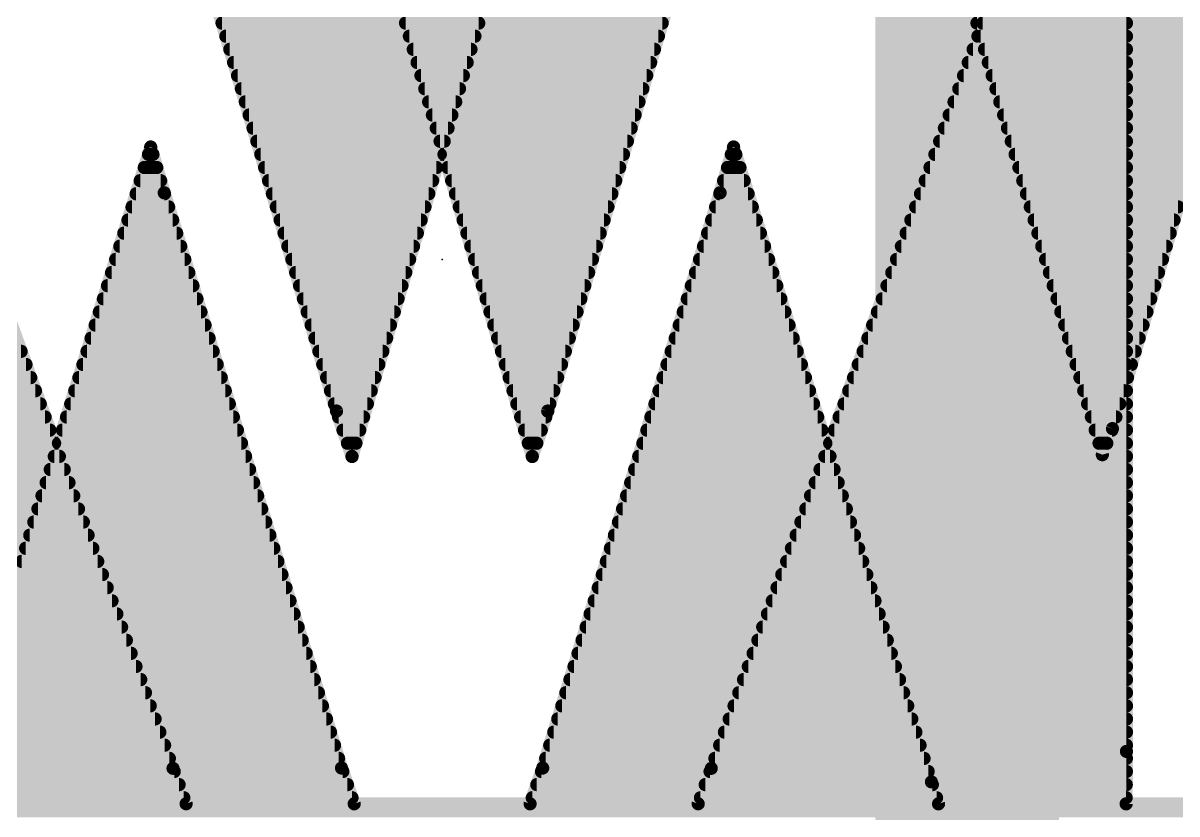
# Model space of a CAD drawing. Extents: x -29 to 78, y -12 to 55.
# Drawn here: x 17.375 to 18.491, y 14.704 to 15.469 of the extents above; entities that cross this region are included whole.
import ezdxf

# ---------------------------------------------------------------- set-up
doc = ezdxf.new("R2010")
doc.units = 0
for name, color, linetype in [('16', 132, 'CONTINUOUS'), ('21', 41, 'CONTINUOUS'), ('22', 40, 'CONTINUOUS'), ('23', 53, 'CONTINUOUS'), ('24', 53, 'CONTINUOUS')]:
    doc.layers.add(name, color=color, linetype=linetype)

msp = doc.modelspace()

# ---------------------------------------------------------------- linework, layer by layer
at = {"layer": '16', "const_width": 0.1778}
msp.add_lwpolyline([(18.288, 8.89), (18.288, 18.542)], dxfattribs=at)
at = {"layer": '21', "const_width": 0.0127}
for points in [[(18.4017, 15.7398), (18.0403, 14.7477)], [(18.442, 14.7641), (18.442, 15.7399)], [(17.6741, 15.7098), (17.8672, 15.0494)], [(17.8822, 15.0933), (18.0619, 15.7025)], [(17.7446, 15.4686), (17.9929, 15.4686)], [(18.3029, 15.4686), (18.442, 15.4686)], [(17.7483, 15.4559), (17.9892, 15.4559)], [(18.2983, 15.4559), (18.442, 15.4559)], [(17.7521, 15.4432), (17.9854, 15.4432)], [(18.2937, 15.4432), (18.442, 15.4432)], [(17.7558, 15.4305), (17.9817, 15.4305)], [(18.289, 15.4305), (18.442, 15.4305)], [(17.7595, 15.4178), (17.9779, 15.4178)], [(18.2844, 15.4178), (18.442, 15.4178)], [(17.7632, 15.4051), (17.9742, 15.4051)], [(18.2798, 15.4051), (18.442, 15.4051)], [(17.7669, 15.3924), (17.9704, 15.3924)], [(18.2752, 15.3924), (18.442, 15.3924)], [(17.7706, 15.3797), (17.9667, 15.3797)], [(18.2705, 15.3797), (18.442, 15.3797)], [(17.7743, 15.367), (17.9629, 15.367)], [(18.2659, 15.367), (18.442, 15.367)], [(17.778, 15.3543), (17.9592, 15.3543)], [(18.2613, 15.3543), (18.442, 15.3543)], [(17.4981, 15.3487), (17.3067, 14.7347)], [(17.5112, 15.3044), (17.4981, 15.3487)], [(17.4959, 15.3416), (17.5002, 15.3416)], [(17.7818, 15.3416), (17.9554, 15.3416)], [(18.2567, 15.3416), (18.442, 15.3416)], [(17.4919, 15.3289), (17.5039, 15.3289)], [(17.7855, 15.3289), (17.9517, 15.3289)], [(18.252, 15.3289), (18.442, 15.3289)], [(17.4879, 15.3162), (17.5077, 15.3162)], [(17.7892, 15.3162), (17.9479, 15.3162)], [(18.2474, 15.3162), (18.442, 15.3162)], [(17.484, 15.3035), (17.5114, 15.3035)], [(17.6827, 14.7481), (17.5112, 15.3044)], [(17.7929, 15.3035), (17.9442, 15.3035)], [(18.2428, 15.3035), (18.442, 15.3035)], [(17.48, 15.2908), (17.5154, 15.2908)], [(17.7966, 15.2908), (17.9404, 15.2908)], [(18.2381, 15.2908), (18.442, 15.2908)], [(17.4761, 15.2781), (17.5193, 15.2781)], [(17.8003, 15.2781), (17.9367, 15.2781)], [(18.2335, 15.2781), (18.442, 15.2781)], [(17.4721, 15.2654), (17.5232, 15.2654)], [(17.804, 15.2654), (17.9329, 15.2654)], [(18.2289, 15.2654), (18.442, 15.2654)], [(17.4682, 15.2527), (17.5271, 15.2527)], [(17.8077, 15.2527), (17.9292, 15.2527)], [(18.2243, 15.2527), (18.442, 15.2527)], [(17.4642, 15.24), (17.531, 15.24)], [(17.8115, 15.24), (17.9254, 15.24)], [(18.2196, 15.24), (18.442, 15.24)], [(17.4602, 15.2273), (17.5349, 15.2273)], [(17.8152, 15.2273), (17.9217, 15.2273)], [(18.215, 15.2273), (18.442, 15.2273)], [(17.4563, 15.2146), (17.5389, 15.2146)], [(17.8189, 15.2146), (17.918, 15.2146)], [(18.2104, 15.2146), (18.442, 15.2146)], [(17.4523, 15.2019), (17.5428, 15.2019)], [(17.8226, 15.2019), (17.9142, 15.2019)], [(18.2058, 15.2019), (18.442, 15.2019)], [(17.4484, 15.1892), (17.5467, 15.1892)], [(17.8263, 15.1892), (17.9105, 15.1892)], [(18.2011, 15.1892), (18.442, 15.1892)], [(17.4444, 15.1765), (17.5506, 15.1765)], [(17.83, 15.1765), (17.9067, 15.1765)], [(18.1965, 15.1765), (18.442, 15.1765)], [(17.4404, 15.1638), (17.5545, 15.1638)], [(17.8337, 15.1638), (17.903, 15.1638)], [(18.1919, 15.1638), (18.442, 15.1638)], [(17.4365, 15.1511), (17.5584, 15.1511)], [(17.8374, 15.1511), (17.8992, 15.1511)], [(18.1873, 15.1511), (18.442, 15.1511)], [(17.4325, 15.1384), (17.5624, 15.1384)], [(17.8412, 15.1384), (17.8955, 15.1384)], [(18.1826, 15.1384), (18.442, 15.1384)], [(17.4286, 15.1257), (17.5663, 15.1257)], [(17.8449, 15.1257), (17.8917, 15.1257)], [(18.178, 15.1257), (18.442, 15.1257)], [(17.4246, 15.113), (17.5702, 15.113)], [(17.8486, 15.113), (17.888, 15.113)], [(18.1734, 15.113), (18.442, 15.113)], [(17.4207, 15.1003), (17.5741, 15.1003)], [(17.8523, 15.1003), (17.8842, 15.1003)], [(18.1688, 15.1003), (18.442, 15.1003)], [(17.4167, 15.0876), (17.578, 15.0876)], [(17.856, 15.0876), (17.8802, 15.0876)], [(17.8672, 15.0494), (17.8822, 15.0933)], [(18.1641, 15.0876), (18.442, 15.0876)], [(17.4127, 15.0749), (17.5819, 15.0749)], [(17.8597, 15.0749), (17.8759, 15.0749)], [(18.1595, 15.0749), (18.442, 15.0749)], [(17.4088, 15.0622), (17.5859, 15.0622)], [(17.8634, 15.0622), (17.8716, 15.0622)], [(18.1549, 15.0622), (18.442, 15.0622)], [(17.4048, 15.0495), (17.5898, 15.0495)], [(17.8672, 15.0495), (17.8672, 15.0495)], [(18.1503, 15.0495), (18.442, 15.0495)], [(17.4009, 15.0368), (17.5937, 15.0368)], [(18.1456, 15.0368), (18.442, 15.0368)], [(17.3969, 15.0241), (17.5976, 15.0241)], [(18.141, 15.0241), (18.442, 15.0241)], [(17.3929, 15.0114), (17.6015, 15.0114)], [(18.1364, 15.0114), (18.442, 15.0114)], [(17.389, 14.9987), (17.6054, 14.9987)], [(18.1318, 14.9987), (18.442, 14.9987)], [(17.385, 14.986), (17.6093, 14.986)], [(18.1271, 14.986), (18.442, 14.986)], [(17.3811, 14.9733), (17.6133, 14.9733)], [(18.1225, 14.9733), (18.442, 14.9733)], [(17.3771, 14.9606), (17.6172, 14.9606)], [(18.1179, 14.9606), (18.442, 14.9606)], [(17.3732, 14.9479), (17.6211, 14.9479)], [(18.1133, 14.9479), (18.442, 14.9479)], [(17.3692, 14.9352), (17.625, 14.9352)], [(18.1086, 14.9352), (18.442, 14.9352)], [(17.3652, 14.9225), (17.6289, 14.9225)], [(18.104, 14.9225), (18.442, 14.9225)], [(17.3613, 14.9098), (17.6328, 14.9098)], [(18.0994, 14.9098), (18.442, 14.9098)], [(17.3573, 14.8971), (17.6368, 14.8971)], [(18.0947, 14.8971), (18.442, 14.8971)], [(17.3534, 14.8844), (17.6407, 14.8844)], [(18.0901, 14.8844), (18.442, 14.8844)], [(17.3494, 14.8717), (17.6446, 14.8717)], [(18.0855, 14.8717), (18.442, 14.8717)], [(17.3454, 14.859), (17.6485, 14.859)], [(18.0809, 14.859), (18.442, 14.859)], [(17.3415, 14.8463), (17.6524, 14.8463)], [(18.0762, 14.8463), (18.442, 14.8463)], [(17.3375, 14.8336), (17.6563, 14.8336)], [(18.0716, 14.8336), (18.442, 14.8336)], [(17.3336, 14.8209), (17.6603, 14.8209)], [(18.067, 14.8209), (18.442, 14.8209)], [(17.3296, 14.8082), (17.6642, 14.8082)], [(18.0624, 14.8082), (18.442, 14.8082)], [(17.3257, 14.7955), (17.6681, 14.7955)], [(18.0577, 14.7955), (18.442, 14.7955)], [(17.3217, 14.7828), (17.672, 14.7828)], [(18.0531, 14.7828), (18.442, 14.7828)], [(17.3177, 14.7701), (17.6759, 14.7701)], [(18.0485, 14.7701), (18.442, 14.7701)], [(18.4417, 14.7135), (18.442, 14.7641)], [(17.3138, 14.7574), (17.6798, 14.7574)], [(18.0439, 14.7574), (18.4419, 14.7574)], [(17.3098, 14.7447), (17.6839, 14.7447)], [(17.6949, 14.7135), (17.6827, 14.7481)], [(18.0403, 14.7477), (18.0277, 14.7135)], [(18.0392, 14.7447), (18.4419, 14.7447)], [(17.3058, 14.732), (17.6884, 14.732)], [(18.0345, 14.732), (18.4418, 14.732)], [(17.3017, 14.7193), (17.6928, 14.7193)], [(18.0299, 14.7193), (18.4417, 14.7193)], [(16.5382, 14.7066), (19.745, 14.7066)], [(18.0277, 14.7135), (17.6949, 14.7135)], [(18.7796, 14.7135), (18.4417, 14.7135)]]:
    msp.add_lwpolyline(points, dxfattribs=at)
at = {"layer": '21', "const_width": 0.0064}
for points in [[(17.7446, 15.4718, 1), (17.7446, 15.4654)], [(17.9929, 15.4654, 1), (17.9929, 15.4718)], [(18.3029, 15.4718, 1), (18.3029, 15.4654)], [(18.442, 15.4654, 1), (18.442, 15.4718)], [(17.7483, 15.4591, 1), (17.7483, 15.4527)], [(17.9892, 15.4527, 1), (17.9892, 15.4591)], [(18.2983, 15.4591, 1), (18.2983, 15.4527)], [(18.442, 15.4527, 1), (18.442, 15.4591)], [(17.7521, 15.4464, 1), (17.7521, 15.44)], [(17.9854, 15.44, 1), (17.9854, 15.4464)], [(18.2937, 15.4464, 1), (18.2937, 15.44)], [(18.442, 15.44, 1), (18.442, 15.4464)], [(17.7558, 15.4337, 1), (17.7558, 15.4273)], [(17.9817, 15.4273, 1), (17.9817, 15.4337)], [(18.289, 15.4337, 1), (18.289, 15.4273)], [(18.442, 15.4273, 1), (18.442, 15.4337)], [(17.7595, 15.421, 1), (17.7595, 15.4146)], [(17.9779, 15.4146, 1), (17.9779, 15.421)], [(18.2844, 15.421, 1), (18.2844, 15.4146)], [(18.442, 15.4146, 1), (18.442, 15.421)], [(17.7632, 15.4083, 1), (17.7632, 15.4019)], [(17.9742, 15.4019, 1), (17.9742, 15.4083)], [(18.2798, 15.4083, 1), (18.2798, 15.4019)], [(18.442, 15.4019, 1), (18.442, 15.4083)], [(17.7669, 15.3956, 1), (17.7669, 15.3892)], [(17.9704, 15.3892, 1), (17.9704, 15.3956)], [(18.2752, 15.3956, 1), (18.2752, 15.3892)], [(18.442, 15.3892, 1), (18.442, 15.3956)], [(17.7706, 15.3829, 1), (17.7706, 15.3765)], [(17.9667, 15.3765, 1), (17.9667, 15.3829)], [(18.2705, 15.3829, 1), (18.2705, 15.3765)], [(18.442, 15.3765, 1), (18.442, 15.3829)], [(17.7743, 15.3702, 1), (17.7743, 15.3638)], [(17.9629, 15.3638, 1), (17.9629, 15.3702)], [(18.2659, 15.3702, 1), (18.2659, 15.3638)], [(18.442, 15.3638, 1), (18.442, 15.3702)], [(17.778, 15.3575, 1), (17.778, 15.3511)], [(17.9592, 15.3511, 1), (17.9592, 15.3575)], [(18.2613, 15.3575, 1), (18.2613, 15.3511)], [(18.442, 15.3511, 1), (18.442, 15.3575)], [(17.5011, 15.3496, 1), (17.495, 15.3478)], [(17.5011, 15.3478, 1), (17.495, 15.3497)], [(17.4959, 15.3448, 1), (17.4959, 15.3384)], [(17.5002, 15.3384, 1), (17.5002, 15.3448)], [(17.7818, 15.3448, 1), (17.7818, 15.3384)], [(17.9554, 15.3384, 1), (17.9554, 15.3448)], [(18.2567, 15.3448, 1), (18.2567, 15.3384)], [(18.442, 15.3384, 1), (18.442, 15.3448)], [(17.4919, 15.3321, 1), (17.4919, 15.3257)], [(17.5039, 15.3257, 1), (17.5039, 15.3321)], [(17.7855, 15.3321, 1), (17.7855, 15.3257)], [(17.9517, 15.3257, 1), (17.9517, 15.3321)], [(18.252, 15.3321, 1), (18.252, 15.3257)], [(18.442, 15.3257, 1), (18.442, 15.3321)], [(17.4879, 15.3194, 1), (17.4879, 15.313)], [(17.5077, 15.313, 1), (17.5077, 15.3194)], [(17.7892, 15.3194, 1), (17.7892, 15.313)], [(17.9479, 15.313, 1), (17.9479, 15.3194)], [(18.2474, 15.3194, 1), (18.2474, 15.313)], [(18.442, 15.313, 1), (18.442, 15.3194)], [(17.484, 15.3067, 1), (17.484, 15.3003)], [(17.5142, 15.3054, 1), (17.5081, 15.3035)], [(17.5081, 15.3035, 1), (17.5142, 15.3053)], [(17.5114, 15.3003, 1), (17.5114, 15.3067)], [(17.7929, 15.3067, 1), (17.7929, 15.3003)], [(17.9442, 15.3003, 1), (17.9442, 15.3067)], [(18.2428, 15.3067, 1), (18.2428, 15.3003)], [(18.442, 15.3003, 1), (18.442, 15.3067)], [(17.48, 15.294, 1), (17.48, 15.2876)], [(17.5154, 15.2876, 1), (17.5154, 15.294)], [(17.7966, 15.294, 1), (17.7966, 15.2876)], [(17.9404, 15.2876, 1), (17.9404, 15.294)], [(18.2381, 15.294, 1), (18.2381, 15.2876)], [(18.442, 15.2876, 1), (18.442, 15.294)], [(17.4761, 15.2813, 1), (17.4761, 15.2749)], [(17.5193, 15.2749, 1), (17.5193, 15.2813)], [(17.8003, 15.2813, 1), (17.8003, 15.2749)], [(17.9367, 15.2749, 1), (17.9367, 15.2813)], [(18.2335, 15.2813, 1), (18.2335, 15.2749)], [(18.442, 15.2749, 1), (18.442, 15.2813)], [(17.4721, 15.2686, 1), (17.4721, 15.2622)], [(17.5232, 15.2622, 1), (17.5232, 15.2686)], [(17.804, 15.2686, 1), (17.804, 15.2622)], [(17.9329, 15.2622, 1), (17.9329, 15.2686)], [(18.2289, 15.2686, 1), (18.2289, 15.2622)], [(18.442, 15.2622, 1), (18.442, 15.2686)], [(17.4682, 15.2559, 1), (17.4682, 15.2495)], [(17.5271, 15.2495, 1), (17.5271, 15.2559)], [(17.8077, 15.2559, 1), (17.8077, 15.2495)], [(17.9292, 15.2495, 1), (17.9292, 15.2559)], [(18.2243, 15.2559, 1), (18.2243, 15.2495)], [(18.442, 15.2495, 1), (18.442, 15.2559)], [(17.4642, 15.2432, 1), (17.4642, 15.2368)], [(17.531, 15.2368, 1), (17.531, 15.2432)], [(17.8115, 15.2432, 1), (17.8115, 15.2368)], [(17.9254, 15.2368, 1), (17.9254, 15.2432)], [(18.2196, 15.2432, 1), (18.2196, 15.2368)], [(18.442, 15.2368, 1), (18.442, 15.2432)], [(17.4602, 15.2305, 1), (17.4602, 15.2241)], [(17.5349, 15.2241, 1), (17.5349, 15.2305)], [(17.8152, 15.2305, 1), (17.8152, 15.2241)], [(17.9217, 15.2241, 1), (17.9217, 15.2305)], [(18.215, 15.2305, 1), (18.215, 15.2241)], [(18.442, 15.2241, 1), (18.442, 15.2305)], [(17.4563, 15.2178, 1), (17.4563, 15.2114)], [(17.5389, 15.2114, 1), (17.5389, 15.2178)], [(17.8189, 15.2178, 1), (17.8189, 15.2114)], [(17.918, 15.2114, 1), (17.918, 15.2178)], [(18.2104, 15.2178, 1), (18.2104, 15.2114)], [(18.442, 15.2114, 1), (18.442, 15.2178)], [(17.4523, 15.2051, 1), (17.4523, 15.1987)], [(17.5428, 15.1987, 1), (17.5428, 15.2051)], [(17.8226, 15.2051, 1), (17.8226, 15.1987)], [(17.9142, 15.1987, 1), (17.9142, 15.2051)], [(18.2058, 15.2051, 1), (18.2058, 15.1987)], [(18.442, 15.1987, 1), (18.442, 15.2051)], [(17.4484, 15.1924, 1), (17.4484, 15.186)], [(17.5467, 15.186, 1), (17.5467, 15.1924)], [(17.8263, 15.1924, 1), (17.8263, 15.186)], [(17.9105, 15.186, 1), (17.9105, 15.1924)], [(18.2011, 15.1924, 1), (18.2011, 15.186)], [(18.442, 15.186, 1), (18.442, 15.1924)], [(17.4444, 15.1797, 1), (17.4444, 15.1733)], [(17.5506, 15.1733, 1), (17.5506, 15.1797)], [(17.83, 15.1797, 1), (17.83, 15.1733)], [(17.9067, 15.1733, 1), (17.9067, 15.1797)], [(18.1965, 15.1797, 1), (18.1965, 15.1733)], [(18.442, 15.1733, 1), (18.442, 15.1797)], [(17.4404, 15.167, 1), (17.4404, 15.1606)], [(17.5545, 15.1606, 1), (17.5545, 15.167)], [(17.8337, 15.167, 1), (17.8337, 15.1606)], [(17.903, 15.1606, 1), (17.903, 15.167)], [(18.1919, 15.167, 1), (18.1919, 15.1606)], [(18.442, 15.1606, 1), (18.442, 15.167)], [(17.4365, 15.1543, 1), (17.4365, 15.1479)], [(17.5584, 15.1479, 1), (17.5584, 15.1543)], [(17.8374, 15.1543, 1), (17.8374, 15.1479)], [(17.8992, 15.1479, 1), (17.8992, 15.1543)], [(18.1873, 15.1543, 1), (18.1873, 15.1479)], [(18.442, 15.1479, 1), (18.442, 15.1543)], [(17.4325, 15.1416, 1), (17.4325, 15.1352)], [(17.5624, 15.1352, 1), (17.5624, 15.1416)], [(17.8412, 15.1416, 1), (17.8412, 15.1352)], [(17.8955, 15.1352, 1), (17.8955, 15.1416)], [(18.1826, 15.1416, 1), (18.1826, 15.1352)], [(18.442, 15.1352, 1), (18.442, 15.1416)], [(17.4286, 15.1289, 1), (17.4286, 15.1225)], [(17.5663, 15.1225, 1), (17.5663, 15.1289)], [(17.8449, 15.1289, 1), (17.8449, 15.1225)], [(17.8917, 15.1225, 1), (17.8917, 15.1289)], [(18.178, 15.1289, 1), (18.178, 15.1225)], [(18.442, 15.1225, 1), (18.442, 15.1289)], [(17.4246, 15.1162, 1), (17.4246, 15.1098)], [(17.5702, 15.1098, 1), (17.5702, 15.1162)], [(17.8486, 15.1162, 1), (17.8486, 15.1098)], [(17.888, 15.1098, 1), (17.888, 15.1162)], [(18.1734, 15.1162, 1), (18.1734, 15.1098)], [(18.442, 15.1098, 1), (18.442, 15.1162)], [(17.4207, 15.1035, 1), (17.4207, 15.0971)], [(17.5741, 15.0971, 1), (17.5741, 15.1035)], [(17.8523, 15.1035, 1), (17.8523, 15.0971)], [(17.8842, 15.0971, 1), (17.8842, 15.1035)], [(18.1688, 15.1035, 1), (18.1688, 15.0971)], [(18.442, 15.0971, 1), (18.442, 15.1035)], [(17.4167, 15.0908, 1), (17.4167, 15.0844)], [(17.578, 15.0844, 1), (17.578, 15.0908)], [(17.856, 15.0908, 1), (17.856, 15.0844)], [(17.8791, 15.0942, 1), (17.8852, 15.0924)], [(17.8852, 15.0923, 1), (17.8792, 15.0944)], [(17.8802, 15.0844, 1), (17.8802, 15.0908)], [(18.1641, 15.0908, 1), (18.1641, 15.0844)], [(18.442, 15.0844, 1), (18.442, 15.0908)], [(17.4127, 15.0781, 1), (17.4127, 15.0717)], [(17.5819, 15.0717, 1), (17.5819, 15.0781)], [(17.8597, 15.0781, 1), (17.8597, 15.0717)], [(17.8759, 15.0717, 1), (17.8759, 15.0781)], [(18.1595, 15.0781, 1), (18.1595, 15.0717)], [(18.442, 15.0717, 1), (18.442, 15.0781)], [(17.4088, 15.0654, 1), (17.4088, 15.059)], [(17.5859, 15.059, 1), (17.5859, 15.0654)], [(17.8634, 15.0654, 1), (17.8634, 15.059)], [(17.8716, 15.059, 1), (17.8716, 15.0654)], [(18.1549, 15.0654, 1), (18.1549, 15.059)], [(18.442, 15.059, 1), (18.442, 15.0654)], [(17.4048, 15.0527, 1), (17.4048, 15.0463)], [(17.5898, 15.0463, 1), (17.5898, 15.0527)], [(17.8672, 15.0527, 1), (17.8672, 15.0463)], [(17.8642, 15.0504, 1), (17.8702, 15.0483)], [(17.8641, 15.0485, 1), (17.8702, 15.0502)], [(17.8672, 15.0463, 1), (17.8672, 15.0527)], [(18.1503, 15.0527, 1), (18.1503, 15.0463)], [(18.442, 15.0463, 1), (18.442, 15.0527)], [(17.4009, 15.04, 1), (17.4009, 15.0336)], [(17.5937, 15.0336, 1), (17.5937, 15.04)], [(18.1456, 15.04, 1), (18.1456, 15.0336)], [(18.442, 15.0336, 1), (18.442, 15.04)], [(17.3969, 15.0273, 1), (17.3969, 15.0209)], [(17.5976, 15.0209, 1), (17.5976, 15.0273)], [(18.141, 15.0273, 1), (18.141, 15.0209)], [(18.442, 15.0209, 1), (18.442, 15.0273)], [(17.3929, 15.0146, 1), (17.3929, 15.0082)], [(17.6015, 15.0082, 1), (17.6015, 15.0146)], [(18.1364, 15.0146, 1), (18.1364, 15.0082)], [(18.442, 15.0082, 1), (18.442, 15.0146)], [(17.389, 15.0019, 1), (17.389, 14.9955)], [(17.6054, 14.9955, 1), (17.6054, 15.0019)], [(18.1318, 15.0019, 1), (18.1318, 14.9955)], [(18.442, 14.9955, 1), (18.442, 15.0019)], [(17.385, 14.9892, 1), (17.385, 14.9828)], [(17.6093, 14.9828, 1), (17.6093, 14.9892)], [(18.1271, 14.9892, 1), (18.1271, 14.9828)], [(18.442, 14.9828, 1), (18.442, 14.9892)], [(17.3811, 14.9765, 1), (17.3811, 14.9701)], [(17.6133, 14.9701, 1), (17.6133, 14.9765)], [(18.1225, 14.9765, 1), (18.1225, 14.9701)], [(18.442, 14.9701, 1), (18.442, 14.9765)], [(17.3771, 14.9638, 1), (17.3771, 14.9574)], [(17.6172, 14.9574, 1), (17.6172, 14.9638)], [(18.1179, 14.9638, 1), (18.1179, 14.9574)], [(18.442, 14.9574, 1), (18.442, 14.9638)], [(17.3732, 14.9511, 1), (17.3732, 14.9447)], [(17.6211, 14.9447, 1), (17.6211, 14.9511)], [(18.1133, 14.9511, 1), (18.1133, 14.9447)], [(18.442, 14.9447, 1), (18.442, 14.9511)], [(17.625, 14.932, 1), (17.625, 14.9384)], [(18.1086, 14.9384, 1), (18.1086, 14.932)], [(18.442, 14.932, 1), (18.442, 14.9384)], [(17.6289, 14.9193, 1), (17.6289, 14.9257)], [(18.104, 14.9257, 1), (18.104, 14.9193)], [(18.442, 14.9193, 1), (18.442, 14.9257)], [(17.6328, 14.9066, 1), (17.6328, 14.913)], [(18.0994, 14.913, 1), (18.0994, 14.9066)], [(18.442, 14.9066, 1), (18.442, 14.913)], [(17.6368, 14.8939, 1), (17.6368, 14.9003)], [(18.0947, 14.9003, 1), (18.0947, 14.8939)], [(18.442, 14.8939, 1), (18.442, 14.9003)], [(17.6407, 14.8812, 1), (17.6407, 14.8876)], [(18.0901, 14.8876, 1), (18.0901, 14.8812)], [(18.442, 14.8812, 1), (18.442, 14.8876)], [(17.6446, 14.8685, 1), (17.6446, 14.8749)], [(18.0855, 14.8749, 1), (18.0855, 14.8685)], [(18.442, 14.8685, 1), (18.442, 14.8749)], [(17.6485, 14.8558, 1), (17.6485, 14.8622)], [(18.0809, 14.8622, 1), (18.0809, 14.8558)], [(18.442, 14.8558, 1), (18.442, 14.8622)], [(17.6524, 14.8431, 1), (17.6524, 14.8495)], [(18.0762, 14.8495, 1), (18.0762, 14.8431)], [(18.442, 14.8431, 1), (18.442, 14.8495)], [(17.6563, 14.8304, 1), (17.6563, 14.8368)], [(18.0716, 14.8368, 1), (18.0716, 14.8304)], [(18.442, 14.8304, 1), (18.442, 14.8368)], [(17.6603, 14.8177, 1), (17.6603, 14.8241)], [(18.067, 14.8241, 1), (18.067, 14.8177)], [(18.442, 14.8177, 1), (18.442, 14.8241)], [(17.6642, 14.805, 1), (17.6642, 14.8114)], [(18.0624, 14.8114, 1), (18.0624, 14.805)], [(18.442, 14.805, 1), (18.442, 14.8114)], [(17.6681, 14.7923, 1), (17.6681, 14.7987)], [(18.0577, 14.7987, 1), (18.0577, 14.7923)], [(18.442, 14.7923, 1), (18.442, 14.7987)], [(17.672, 14.7796, 1), (17.672, 14.786)], [(18.0531, 14.786, 1), (18.0531, 14.7796)], [(18.442, 14.7796, 1), (18.442, 14.786)], [(17.6759, 14.7669, 1), (17.6759, 14.7733)], [(18.0485, 14.7733, 1), (18.0485, 14.7669)], [(18.4451, 14.7641, 1), (18.4388, 14.7641)], [(18.442, 14.7669, 1), (18.442, 14.7733)], [(17.6798, 14.7542, 1), (17.6798, 14.7606)], [(18.0439, 14.7606, 1), (18.0439, 14.7542)], [(18.4388, 14.7641, 1), (18.4451, 14.7641)], [(18.4419, 14.7542, 1), (18.4419, 14.7606)], [(17.6857, 14.7491, 1), (17.6797, 14.747)], [(17.6797, 14.7471, 1), (17.6858, 14.749)], [(17.6839, 14.7415, 1), (17.6839, 14.7479)], [(18.0392, 14.7479, 1), (18.0392, 14.7415)], [(18.0374, 14.7488, 1), (18.0433, 14.7467)], [(18.0433, 14.7466, 1), (18.0374, 14.7488)], [(18.4419, 14.7415, 1), (18.4419, 14.7479)], [(17.6884, 14.7288, 1), (17.6884, 14.7352)], [(18.0345, 14.7352, 1), (18.0345, 14.7288)], [(18.4418, 14.7288, 1), (18.4418, 14.7352)], [(17.6928, 14.7161, 1), (17.6928, 14.7225)], [(18.0299, 14.7225, 1), (18.0299, 14.7161)], [(18.4417, 14.7161, 1), (18.4417, 14.7225)], [(17.6949, 14.7166, 1), (17.6949, 14.7103)], [(17.6919, 14.7124, 1), (17.6979, 14.7145)], [(18.0247, 14.7146, 1), (18.0307, 14.7124)], [(18.0277, 14.7103, 1), (18.0277, 14.7166)], [(18.4417, 14.7166, 1), (18.4417, 14.7103)], [(18.4385, 14.7135, 1), (18.4449, 14.7134)]]:
    msp.add_lwpolyline(points, format="xyb", dxfattribs=at)
at = {"layer": '22', "const_width": 0.0127}
for points in [[(17.1583, 15.7398), (17.5197, 14.7477)], [(18.6232, 15.7363), (18.4285, 15.0764)], [(18.4187, 15.0511), (18.2222, 15.7273)], [(17.6778, 15.0933), (17.4981, 15.7025)], [(17.8859, 15.7098), (17.6928, 15.0494)], [(17.5671, 15.4686), (17.8154, 15.4686)], [(18.2974, 15.4686), (18.5442, 15.4686)], [(17.5708, 15.4559), (17.8117, 15.4559)], [(18.3011, 15.4559), (18.5405, 15.4559)], [(17.5746, 15.4432), (17.8079, 15.4432)], [(18.3047, 15.4432), (18.5367, 15.4432)], [(17.5783, 15.4305), (17.8042, 15.4305)], [(18.3084, 15.4305), (18.533, 15.4305)], [(17.5821, 15.4178), (17.8005, 15.4178)], [(18.3121, 15.4178), (18.5292, 15.4178)], [(17.5858, 15.4051), (17.7968, 15.4051)], [(18.3158, 15.4051), (18.5255, 15.4051)], [(17.5896, 15.3924), (17.7931, 15.3924)], [(18.3195, 15.3924), (18.5217, 15.3924)], [(17.5933, 15.3797), (17.7894, 15.3797)], [(18.3232, 15.3797), (18.518, 15.3797)], [(17.5971, 15.367), (17.7857, 15.367)], [(18.3269, 15.367), (18.5142, 15.367)], [(17.6008, 15.3543), (17.782, 15.3543)], [(18.3306, 15.3543), (18.5105, 15.3543)], [(18.0489, 15.3044), (18.0619, 15.3487)], [(18.0619, 15.3487), (18.2533, 14.7347)], [(17.6046, 15.3416), (17.7782, 15.3416)], [(18.0598, 15.3416), (18.0641, 15.3416)], [(18.3343, 15.3416), (18.5068, 15.3416)], [(17.6083, 15.3289), (17.7745, 15.3289)], [(18.0561, 15.3289), (18.0681, 15.3289)], [(18.338, 15.3289), (18.503, 15.3289)], [(17.6121, 15.3162), (17.7708, 15.3162)], [(18.0523, 15.3162), (18.0721, 15.3162)], [(18.3417, 15.3162), (18.4993, 15.3162)], [(17.6158, 15.3035), (17.7671, 15.3035)], [(17.8773, 14.7481), (18.0489, 15.3044)], [(18.0486, 15.3035), (18.076, 15.3035)], [(18.3453, 15.3035), (18.4955, 15.3035)], [(17.6196, 15.2908), (17.7634, 15.2908)], [(18.0446, 15.2908), (18.08, 15.2908)], [(18.349, 15.2908), (18.4918, 15.2908)], [(17.6233, 15.2781), (17.7597, 15.2781)], [(18.0407, 15.2781), (18.0839, 15.2781)], [(18.3527, 15.2781), (18.488, 15.2781)], [(17.6271, 15.2654), (17.756, 15.2654)], [(18.0368, 15.2654), (18.0879, 15.2654)], [(18.3564, 15.2654), (18.4843, 15.2654)], [(17.6308, 15.2527), (17.7523, 15.2527)], [(18.0329, 15.2527), (18.0919, 15.2527)], [(18.3601, 15.2527), (18.4805, 15.2527)], [(17.6346, 15.24), (17.7485, 15.24)], [(18.029, 15.24), (18.0958, 15.24)], [(18.3638, 15.24), (18.4768, 15.24)], [(17.6383, 15.2273), (17.7448, 15.2273)], [(18.0251, 15.2273), (18.0998, 15.2273)], [(18.3675, 15.2273), (18.473, 15.2273)], [(17.6421, 15.2146), (17.7411, 15.2146)], [(18.0211, 15.2146), (18.1037, 15.2146)], [(18.3712, 15.2146), (18.4693, 15.2146)], [(17.6458, 15.2019), (17.7374, 15.2019)], [(18.0172, 15.2019), (18.1077, 15.2019)], [(18.3749, 15.2019), (18.4655, 15.2019)], [(17.6495, 15.1892), (17.7337, 15.1892)], [(18.0133, 15.1892), (18.1116, 15.1892)], [(18.3786, 15.1892), (18.4618, 15.1892)], [(17.6533, 15.1765), (17.73, 15.1765)], [(18.0094, 15.1765), (18.1156, 15.1765)], [(18.3823, 15.1765), (18.458, 15.1765)], [(17.657, 15.1638), (17.7263, 15.1638)], [(18.0055, 15.1638), (18.1196, 15.1638)], [(18.3859, 15.1638), (18.4543, 15.1638)], [(17.118, 15.1511), (17.3727, 15.1511)], [(17.6608, 15.1511), (17.7226, 15.1511)], [(18.0016, 15.1511), (18.1235, 15.1511)], [(18.3896, 15.1511), (18.4505, 15.1511)], [(17.118, 15.1384), (17.3774, 15.1384)], [(17.6645, 15.1384), (17.7188, 15.1384)], [(17.9976, 15.1384), (18.1275, 15.1384)], [(18.3933, 15.1384), (18.4468, 15.1384)], [(17.118, 15.1257), (17.382, 15.1257)], [(17.6683, 15.1257), (17.7151, 15.1257)], [(17.9937, 15.1257), (18.1314, 15.1257)], [(18.397, 15.1257), (18.443, 15.1257)], [(17.118, 15.113), (17.3866, 15.113)], [(17.672, 15.113), (17.7114, 15.113)], [(17.9898, 15.113), (18.1354, 15.113)], [(18.4007, 15.113), (18.4393, 15.113)], [(17.118, 15.1003), (17.3912, 15.1003)], [(17.6758, 15.1003), (17.7077, 15.1003)], [(17.9859, 15.1003), (18.1393, 15.1003)], [(18.4044, 15.1003), (18.4355, 15.1003)], [(17.118, 15.0876), (17.3959, 15.0876)], [(17.6928, 15.0494), (17.6778, 15.0933)], [(17.6798, 15.0876), (17.704, 15.0876)], [(17.982, 15.0876), (18.1433, 15.0876)], [(18.4081, 15.0876), (18.4318, 15.0876)], [(17.118, 15.0749), (17.4005, 15.0749)], [(17.6841, 15.0749), (17.7003, 15.0749)], [(17.9781, 15.0749), (18.1473, 15.0749)], [(18.4118, 15.0749), (18.4279, 15.0749)], [(18.4285, 15.0764), (18.4187, 15.0511)], [(17.118, 15.0622), (17.4051, 15.0622)], [(17.6884, 15.0622), (17.6966, 15.0622)], [(17.9742, 15.0622), (18.1512, 15.0622)], [(18.4155, 15.0622), (18.423, 15.0622)], [(17.118, 15.0495), (17.4097, 15.0495)], [(17.6928, 15.0495), (17.6928, 15.0495)], [(17.9702, 15.0495), (18.1552, 15.0495)], [(17.118, 15.0368), (17.4144, 15.0368)], [(17.9663, 15.0368), (18.1591, 15.0368)], [(17.118, 15.0241), (17.419, 15.0241)], [(17.9624, 15.0241), (18.1631, 15.0241)], [(17.118, 15.0114), (17.4236, 15.0114)], [(17.9585, 15.0114), (18.1671, 15.0114)], [(17.118, 14.9987), (17.4282, 14.9987)], [(17.9546, 14.9987), (18.171, 14.9987)], [(17.118, 14.986), (17.4329, 14.986)], [(17.9506, 14.986), (18.175, 14.986)], [(17.118, 14.9733), (17.4375, 14.9733)], [(17.9467, 14.9733), (18.1789, 14.9733)], [(17.118, 14.9606), (17.4421, 14.9606)], [(17.9428, 14.9606), (18.1829, 14.9606)], [(17.118, 14.9479), (17.4468, 14.9479)], [(17.9389, 14.9479), (18.1868, 14.9479)], [(17.118, 14.9352), (17.4514, 14.9352)], [(17.935, 14.9352), (18.1908, 14.9352)], [(17.118, 14.9225), (17.456, 14.9225)], [(17.9311, 14.9225), (18.1948, 14.9225)], [(17.118, 14.9098), (17.4606, 14.9098)], [(17.9272, 14.9098), (18.1987, 14.9098)], [(17.118, 14.8971), (17.4653, 14.8971)], [(17.9232, 14.8971), (18.2027, 14.8971)], [(17.118, 14.8844), (17.4699, 14.8844)], [(17.9193, 14.8844), (18.2066, 14.8844)], [(17.118, 14.8717), (17.4745, 14.8717)], [(17.9154, 14.8717), (18.2106, 14.8717)], [(17.118, 14.859), (17.4791, 14.859)], [(17.9115, 14.859), (18.2145, 14.859)], [(17.118, 14.8463), (17.4838, 14.8463)], [(17.9076, 14.8463), (18.2185, 14.8463)], [(17.118, 14.8336), (17.4884, 14.8336)], [(17.9037, 14.8336), (18.2225, 14.8336)], [(17.118, 14.8209), (17.493, 14.8209)], [(17.8997, 14.8209), (18.2264, 14.8209)], [(17.118, 14.8082), (17.4976, 14.8082)], [(17.8958, 14.8082), (18.2304, 14.8082)], [(17.118, 14.7955), (17.5023, 14.7955)], [(17.8919, 14.7955), (18.2343, 14.7955)], [(17.118, 14.7828), (17.5069, 14.7828)], [(17.888, 14.7828), (18.2383, 14.7828)], [(17.118, 14.7701), (17.5115, 14.7701)], [(17.8841, 14.7701), (18.2423, 14.7701)], [(17.1181, 14.7574), (17.5161, 14.7574)], [(17.8802, 14.7574), (18.2462, 14.7574)], [(17.1181, 14.7447), (17.5208, 14.7447)], [(17.5197, 14.7477), (17.5323, 14.7135)], [(17.8651, 14.7135), (17.8773, 14.7481)], [(17.8761, 14.7447), (18.2502, 14.7447)], [(17.1182, 14.732), (17.5255, 14.732)], [(17.8716, 14.732), (18.2542, 14.732)], [(18.2533, 14.7347), (18.2602, 14.7135)], [(17.1183, 14.7193), (17.5301, 14.7193)], [(17.8672, 14.7193), (18.2583, 14.7193)], [(15.815, 14.7066), (19.0218, 14.7066)], [(17.5323, 14.7135), (17.8651, 14.7135)], [(18.2602, 14.7135), (18.5934, 14.7135)]]:
    msp.add_lwpolyline(points, dxfattribs=at)
at = {"layer": '22', "const_width": 0.0064}
for points in [[(17.5671, 15.4718, 1), (17.5671, 15.4654)], [(17.8154, 15.4654, 1), (17.8154, 15.4718)], [(18.2974, 15.4718, 1), (18.2974, 15.4654)], [(17.5708, 15.4591, 1), (17.5708, 15.4527)], [(17.8117, 15.4527, 1), (17.8117, 15.4591)], [(18.3011, 15.4591, 1), (18.3011, 15.4527)], [(17.5746, 15.4464, 1), (17.5746, 15.44)], [(17.8079, 15.44, 1), (17.8079, 15.4464)], [(18.3047, 15.4464, 1), (18.3047, 15.44)], [(17.5783, 15.4337, 1), (17.5783, 15.4273)], [(17.8042, 15.4273, 1), (17.8042, 15.4337)], [(18.3084, 15.4337, 1), (18.3084, 15.4273)], [(17.5821, 15.421, 1), (17.5821, 15.4146)], [(17.8005, 15.4146, 1), (17.8005, 15.421)], [(18.3121, 15.421, 1), (18.3121, 15.4146)], [(17.5858, 15.4083, 1), (17.5858, 15.4019)], [(17.7968, 15.4019, 1), (17.7968, 15.4083)], [(18.3158, 15.4083, 1), (18.3158, 15.4019)], [(17.5896, 15.3956, 1), (17.5896, 15.3892)], [(17.7931, 15.3892, 1), (17.7931, 15.3956)], [(18.3195, 15.3956, 1), (18.3195, 15.3892)], [(17.5933, 15.3829, 1), (17.5933, 15.3765)], [(17.7894, 15.3765, 1), (17.7894, 15.3829)], [(18.3232, 15.3829, 1), (18.3232, 15.3765)], [(17.5971, 15.3702, 1), (17.5971, 15.3638)], [(17.7857, 15.3638, 1), (17.7857, 15.3702)], [(18.3269, 15.3702, 1), (18.3269, 15.3638)], [(17.6008, 15.3575, 1), (17.6008, 15.3511)], [(17.782, 15.3511, 1), (17.782, 15.3575)], [(18.3306, 15.3575, 1), (18.3306, 15.3511)], [(18.065, 15.3497, 1), (18.0589, 15.3478)], [(18.065, 15.3478, 1), (18.0589, 15.3496)], [(17.6046, 15.3448, 1), (17.6046, 15.3384)], [(17.7782, 15.3384, 1), (17.7782, 15.3448)], [(18.0598, 15.3448, 1), (18.0598, 15.3384)], [(18.0641, 15.3384, 1), (18.0641, 15.3448)], [(18.3343, 15.3448, 1), (18.3343, 15.3384)], [(17.6083, 15.3321, 1), (17.6083, 15.3257)], [(17.7745, 15.3257, 1), (17.7745, 15.3321)], [(18.0561, 15.3321, 1), (18.0561, 15.3257)], [(18.0681, 15.3257, 1), (18.0681, 15.3321)], [(18.338, 15.3321, 1), (18.338, 15.3257)], [(17.6121, 15.3194, 1), (17.6121, 15.313)], [(17.7708, 15.313, 1), (17.7708, 15.3194)], [(18.0523, 15.3194, 1), (18.0523, 15.313)], [(18.0721, 15.313, 1), (18.0721, 15.3194)], [(18.3417, 15.3194, 1), (18.3417, 15.313)], [(17.6158, 15.3067, 1), (17.6158, 15.3003)], [(17.7671, 15.3003, 1), (17.7671, 15.3067)], [(18.0486, 15.3067, 1), (18.0486, 15.3003)], [(18.0458, 15.3053, 1), (18.0519, 15.3035)], [(18.0519, 15.3035, 1), (18.0458, 15.3054)], [(18.076, 15.3003, 1), (18.076, 15.3067)], [(18.3453, 15.3067, 1), (18.3453, 15.3003)], [(17.6196, 15.294, 1), (17.6196, 15.2876)], [(17.7634, 15.2876, 1), (17.7634, 15.294)], [(18.0446, 15.294, 1), (18.0446, 15.2876)], [(18.08, 15.2876, 1), (18.08, 15.294)], [(18.349, 15.294, 1), (18.349, 15.2876)], [(18.4918, 15.2876, 1), (18.4918, 15.294)], [(17.6233, 15.2813, 1), (17.6233, 15.2749)], [(17.7597, 15.2749, 1), (17.7597, 15.2813)], [(18.0407, 15.2813, 1), (18.0407, 15.2749)], [(18.0839, 15.2749, 1), (18.0839, 15.2813)], [(18.3527, 15.2813, 1), (18.3527, 15.2749)], [(18.488, 15.2749, 1), (18.488, 15.2813)], [(17.6271, 15.2686, 1), (17.6271, 15.2622)], [(17.756, 15.2622, 1), (17.756, 15.2686)], [(18.0368, 15.2686, 1), (18.0368, 15.2622)], [(18.0879, 15.2622, 1), (18.0879, 15.2686)], [(18.3564, 15.2686, 1), (18.3564, 15.2622)], [(18.4843, 15.2622, 1), (18.4843, 15.2686)], [(17.6308, 15.2559, 1), (17.6308, 15.2495)], [(17.7523, 15.2495, 1), (17.7523, 15.2559)], [(18.0329, 15.2559, 1), (18.0329, 15.2495)], [(18.0919, 15.2495, 1), (18.0919, 15.2559)], [(18.3601, 15.2559, 1), (18.3601, 15.2495)], [(18.4805, 15.2495, 1), (18.4805, 15.2559)], [(17.6346, 15.2432, 1), (17.6346, 15.2368)], [(17.7485, 15.2368, 1), (17.7485, 15.2432)], [(18.029, 15.2432, 1), (18.029, 15.2368)], [(18.0958, 15.2368, 1), (18.0958, 15.2432)], [(18.3638, 15.2432, 1), (18.3638, 15.2368)], [(18.4768, 15.2368, 1), (18.4768, 15.2432)], [(17.6383, 15.2305, 1), (17.6383, 15.2241)], [(17.7448, 15.2241, 1), (17.7448, 15.2305)], [(18.0251, 15.2305, 1), (18.0251, 15.2241)], [(18.0998, 15.2241, 1), (18.0998, 15.2305)], [(18.3675, 15.2305, 1), (18.3675, 15.2241)], [(18.473, 15.2241, 1), (18.473, 15.2305)], [(17.6421, 15.2178, 1), (17.6421, 15.2114)], [(17.7411, 15.2114, 1), (17.7411, 15.2178)], [(18.0211, 15.2178, 1), (18.0211, 15.2114)], [(18.1037, 15.2114, 1), (18.1037, 15.2178)], [(18.3712, 15.2178, 1), (18.3712, 15.2114)], [(18.4693, 15.2114, 1), (18.4693, 15.2178)], [(17.6458, 15.2051, 1), (17.6458, 15.1987)], [(17.7374, 15.1987, 1), (17.7374, 15.2051)], [(18.0172, 15.2051, 1), (18.0172, 15.1987)], [(18.1077, 15.1987, 1), (18.1077, 15.2051)], [(18.3749, 15.2051, 1), (18.3749, 15.1987)], [(18.4655, 15.1987, 1), (18.4655, 15.2051)], [(17.6495, 15.1924, 1), (17.6495, 15.186)], [(17.7337, 15.186, 1), (17.7337, 15.1924)], [(18.0133, 15.1924, 1), (18.0133, 15.186)], [(18.1116, 15.186, 1), (18.1116, 15.1924)], [(18.3786, 15.1924, 1), (18.3786, 15.186)], [(18.4618, 15.186, 1), (18.4618, 15.1924)], [(17.6533, 15.1797, 1), (17.6533, 15.1733)], [(17.73, 15.1733, 1), (17.73, 15.1797)], [(18.0094, 15.1797, 1), (18.0094, 15.1733)], [(18.1156, 15.1733, 1), (18.1156, 15.1797)], [(18.3823, 15.1797, 1), (18.3823, 15.1733)], [(18.458, 15.1733, 1), (18.458, 15.1797)], [(17.657, 15.167, 1), (17.657, 15.1606)], [(17.7263, 15.1606, 1), (17.7263, 15.167)], [(18.0055, 15.167, 1), (18.0055, 15.1606)], [(18.1196, 15.1606, 1), (18.1196, 15.167)], [(18.3859, 15.167, 1), (18.3859, 15.1606)], [(18.4543, 15.1606, 1), (18.4543, 15.167)], [(17.3727, 15.1479, 1), (17.3727, 15.1543)], [(17.6608, 15.1543, 1), (17.6608, 15.1479)], [(17.7226, 15.1479, 1), (17.7226, 15.1543)], [(18.0016, 15.1543, 1), (18.0016, 15.1479)], [(18.1235, 15.1479, 1), (18.1235, 15.1543)], [(18.3896, 15.1543, 1), (18.3896, 15.1479)], [(18.4505, 15.1479, 1), (18.4505, 15.1543)], [(17.3774, 15.1352, 1), (17.3774, 15.1416)], [(17.6645, 15.1416, 1), (17.6645, 15.1352)], [(17.7188, 15.1352, 1), (17.7188, 15.1416)], [(17.9976, 15.1416, 1), (17.9976, 15.1352)], [(18.1275, 15.1352, 1), (18.1275, 15.1416)], [(18.3933, 15.1416, 1), (18.3933, 15.1352)], [(18.4468, 15.1352, 1), (18.4468, 15.1416)], [(17.382, 15.1225, 1), (17.382, 15.1289)], [(17.6683, 15.1289, 1), (17.6683, 15.1225)], [(17.7151, 15.1225, 1), (17.7151, 15.1289)], [(17.9937, 15.1289, 1), (17.9937, 15.1225)], [(18.1314, 15.1225, 1), (18.1314, 15.1289)], [(18.397, 15.1289, 1), (18.397, 15.1225)], [(18.443, 15.1225, 1), (18.443, 15.1289)], [(17.3866, 15.1098, 1), (17.3866, 15.1162)], [(17.672, 15.1162, 1), (17.672, 15.1098)], [(17.7114, 15.1098, 1), (17.7114, 15.1162)], [(17.9898, 15.1162, 1), (17.9898, 15.1098)], [(18.1354, 15.1098, 1), (18.1354, 15.1162)], [(18.4007, 15.1162, 1), (18.4007, 15.1098)], [(18.4393, 15.1098, 1), (18.4393, 15.1162)], [(17.3912, 15.0971, 1), (17.3912, 15.1035)], [(17.6758, 15.1035, 1), (17.6758, 15.0971)], [(17.7077, 15.0971, 1), (17.7077, 15.1035)], [(17.9859, 15.1035, 1), (17.9859, 15.0971)], [(18.1393, 15.0971, 1), (18.1393, 15.1035)], [(18.4044, 15.1035, 1), (18.4044, 15.0971)], [(18.4355, 15.0971, 1), (18.4355, 15.1035)], [(17.3959, 15.0844, 1), (17.3959, 15.0908)], [(17.6808, 15.0944, 1), (17.6748, 15.0923)], [(17.6748, 15.0924, 1), (17.6809, 15.0942)], [(17.6798, 15.0908, 1), (17.6798, 15.0844)], [(17.704, 15.0844, 1), (17.704, 15.0908)], [(17.982, 15.0908, 1), (17.982, 15.0844)], [(18.1433, 15.0844, 1), (18.1433, 15.0908)], [(18.4081, 15.0908, 1), (18.4081, 15.0844)], [(18.4318, 15.0844, 1), (18.4318, 15.0908)], [(17.4005, 15.0717, 1), (17.4005, 15.0781)], [(17.6841, 15.0781, 1), (17.6841, 15.0717)], [(17.7003, 15.0717, 1), (17.7003, 15.0781)], [(17.9781, 15.0781, 1), (17.9781, 15.0717)], [(18.1473, 15.0717, 1), (18.1473, 15.0781)], [(18.4118, 15.0781, 1), (18.4118, 15.0717)], [(18.4254, 15.0773, 1), (18.4315, 15.0755)], [(18.4314, 15.0752, 1), (18.4255, 15.0775)], [(18.4279, 15.0717, 1), (18.4279, 15.0781)], [(17.4051, 15.059, 1), (17.4051, 15.0654)], [(17.6884, 15.0654, 1), (17.6884, 15.059)], [(17.6966, 15.059, 1), (17.6966, 15.0654)], [(17.9742, 15.0654, 1), (17.9742, 15.059)], [(18.1512, 15.059, 1), (18.1512, 15.0654)], [(18.4155, 15.0654, 1), (18.4155, 15.059)], [(18.423, 15.059, 1), (18.423, 15.0654)], [(17.4097, 15.0463, 1), (17.4097, 15.0527)], [(17.6928, 15.0527, 1), (17.6928, 15.0463)], [(17.6898, 15.0502, 1), (17.6959, 15.0485)], [(17.6898, 15.0483, 1), (17.6958, 15.0504)], [(17.6928, 15.0463, 1), (17.6928, 15.0527)], [(17.9702, 15.0527, 1), (17.9702, 15.0463)], [(18.1552, 15.0463, 1), (18.1552, 15.0527)], [(18.4157, 15.0523, 1), (18.4216, 15.05)], [(18.4156, 15.0502, 1), (18.4217, 15.052)], [(17.4144, 15.0336, 1), (17.4144, 15.04)], [(17.9663, 15.04, 1), (17.9663, 15.0336)], [(18.1591, 15.0336, 1), (18.1591, 15.04)], [(17.419, 15.0209, 1), (17.419, 15.0273)], [(17.9624, 15.0273, 1), (17.9624, 15.0209)], [(18.1631, 15.0209, 1), (18.1631, 15.0273)], [(17.4236, 15.0082, 1), (17.4236, 15.0146)], [(17.9585, 15.0146, 1), (17.9585, 15.0082)], [(18.1671, 15.0082, 1), (18.1671, 15.0146)], [(17.4282, 14.9955, 1), (17.4282, 15.0019)], [(17.9546, 15.0019, 1), (17.9546, 14.9955)], [(18.171, 14.9955, 1), (18.171, 15.0019)], [(17.4329, 14.9828, 1), (17.4329, 14.9892)], [(17.9506, 14.9892, 1), (17.9506, 14.9828)], [(18.175, 14.9828, 1), (18.175, 14.9892)], [(17.4375, 14.9701, 1), (17.4375, 14.9765)], [(17.9467, 14.9765, 1), (17.9467, 14.9701)], [(18.1789, 14.9701, 1), (18.1789, 14.9765)], [(17.4421, 14.9574, 1), (17.4421, 14.9638)], [(17.9428, 14.9638, 1), (17.9428, 14.9574)], [(18.1829, 14.9574, 1), (18.1829, 14.9638)], [(17.4468, 14.9447, 1), (17.4468, 14.9511)], [(17.9389, 14.9511, 1), (17.9389, 14.9447)], [(18.1868, 14.9447, 1), (18.1868, 14.9511)], [(17.4514, 14.932, 1), (17.4514, 14.9384)], [(17.935, 14.9384, 1), (17.935, 14.932)], [(18.1908, 14.932, 1), (18.1908, 14.9384)], [(17.456, 14.9193, 1), (17.456, 14.9257)], [(17.9311, 14.9257, 1), (17.9311, 14.9193)], [(18.1948, 14.9193, 1), (18.1948, 14.9257)], [(17.4606, 14.9066, 1), (17.4606, 14.913)], [(17.9272, 14.913, 1), (17.9272, 14.9066)], [(18.1987, 14.9066, 1), (18.1987, 14.913)], [(17.4653, 14.8939, 1), (17.4653, 14.9003)], [(17.9232, 14.9003, 1), (17.9232, 14.8939)], [(18.2027, 14.8939, 1), (18.2027, 14.9003)], [(17.4699, 14.8812, 1), (17.4699, 14.8876)], [(17.9193, 14.8876, 1), (17.9193, 14.8812)], [(18.2066, 14.8812, 1), (18.2066, 14.8876)], [(17.4745, 14.8685, 1), (17.4745, 14.8749)], [(17.9154, 14.8749, 1), (17.9154, 14.8685)], [(18.2106, 14.8685, 1), (18.2106, 14.8749)], [(17.4791, 14.8558, 1), (17.4791, 14.8622)], [(17.9115, 14.8622, 1), (17.9115, 14.8558)], [(18.2145, 14.8558, 1), (18.2145, 14.8622)], [(17.4838, 14.8431, 1), (17.4838, 14.8495)], [(17.9076, 14.8495, 1), (17.9076, 14.8431)], [(18.2185, 14.8431, 1), (18.2185, 14.8495)], [(17.4884, 14.8304, 1), (17.4884, 14.8368)], [(17.9037, 14.8368, 1), (17.9037, 14.8304)], [(18.2225, 14.8304, 1), (18.2225, 14.8368)], [(17.493, 14.8177, 1), (17.493, 14.8241)], [(17.8997, 14.8241, 1), (17.8997, 14.8177)], [(18.2264, 14.8177, 1), (18.2264, 14.8241)], [(17.4976, 14.805, 1), (17.4976, 14.8114)], [(17.8958, 14.8114, 1), (17.8958, 14.805)], [(18.2304, 14.805, 1), (18.2304, 14.8114)], [(17.5023, 14.7923, 1), (17.5023, 14.7987)], [(17.8919, 14.7987, 1), (17.8919, 14.7923)], [(18.2343, 14.7923, 1), (18.2343, 14.7987)], [(17.5069, 14.7796, 1), (17.5069, 14.786)], [(17.888, 14.786, 1), (17.888, 14.7796)], [(18.2383, 14.7796, 1), (18.2383, 14.786)], [(17.5115, 14.7669, 1), (17.5115, 14.7733)], [(17.8841, 14.7733, 1), (17.8841, 14.7669)], [(18.2423, 14.7669, 1), (18.2423, 14.7733)], [(17.5161, 14.7542, 1), (17.5161, 14.7606)], [(17.8802, 14.7606, 1), (17.8802, 14.7542)], [(18.2462, 14.7542, 1), (18.2462, 14.7606)], [(17.5226, 14.7488, 1), (17.5167, 14.7466)], [(17.5167, 14.7467, 1), (17.5226, 14.7488)], [(17.5208, 14.7415, 1), (17.5208, 14.7479)], [(17.8761, 14.7479, 1), (17.8761, 14.7415)], [(17.8742, 14.749, 1), (17.8803, 14.7471)], [(17.8803, 14.747, 1), (17.8743, 14.7491)], [(18.2502, 14.7415, 1), (18.2502, 14.7479)], [(17.5255, 14.7288, 1), (17.5255, 14.7352)], [(17.8716, 14.7352, 1), (17.8716, 14.7288)], [(18.2563, 14.7356, 1), (18.2503, 14.7337)], [(18.2503, 14.7337, 1), (18.2563, 14.7356)], [(18.2542, 14.7288, 1), (18.2542, 14.7352)], [(17.5301, 14.7161, 1), (17.5301, 14.7225)], [(17.8672, 14.7225, 1), (17.8672, 14.7161)], [(18.2583, 14.7161, 1), (18.2583, 14.7225)], [(17.5323, 14.7166, 1), (17.5323, 14.7103)], [(17.5293, 14.7124, 1), (17.5353, 14.7146)], [(17.8621, 14.7145, 1), (17.8681, 14.7124)], [(17.8651, 14.7103, 1), (17.8651, 14.7166)], [(18.2602, 14.7166, 1), (18.2602, 14.7103)], [(18.2571, 14.7125, 1), (18.2632, 14.7144)]]:
    msp.add_lwpolyline(points, format="xyb", dxfattribs=at)
at = {"layer": '23'}
msp.add_point((17.78, 15.24), dxfattribs=at)
at = {"layer": '24'}
msp.add_point((17.78, 15.24), dxfattribs=at)

doc.saveas('drawing.dxf')
